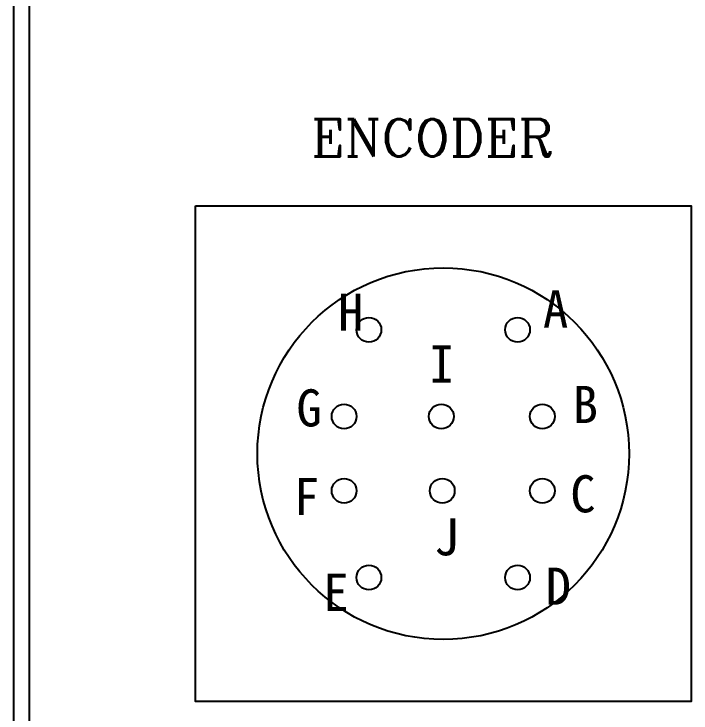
# Model space of a CAD drawing. Extents: x 627 to 914, y 3 to 207.
# Drawn here: x 627.2 to 681.8, y 40.6 to 97 of the extents above; entities that cross this region are included whole.
import ezdxf

# ---------------------------------------------------------------- set-up
doc = ezdxf.new("R2010")
doc.units = 0
doc.layers.add('圖框層', color=7, linetype='CONTINUOUS')
doc.layers.add('標尺寸層', color=3, linetype='CONTINUOUS')
doc.styles.add('CNS', font='romanc.shx', dxfattribs={"bigfont": 'chineset.shx'})

msp = doc.modelspace()

# ---------------------------------------------------------------- linework, layer by layer
at = {"layer": '圖框層', "color": 7}
for p, q in [((627.197, 3), (627.197, 206.969)), ((628.447, 4.25), (628.447, 205.719))]:
    msp.add_line(p, q, dxfattribs=at)
at = {"layer": '標尺寸層', "color": 0}
msp.add_lwpolyline([(641.846, 81.497), (681.846, 81.497), (681.846, 41.497), (641.846, 41.497)], close=True, dxfattribs=at)
for centre, radius in [((661.846, 61.497), 15), ((655.846, 71.497), 1), ((667.846, 71.497), 1), ((653.846, 64.5), 1), ((661.69, 64.5), 1), ((669.846, 64.5), 1), ((653.846, 58.498), 1), ((661.768, 58.498), 1), ((669.846, 58.498), 1), ((655.846, 51.497), 1), ((667.846, 51.497), 1)]:
    msp.add_circle(centre, radius, dxfattribs=at)

# ---------------------------------------------------------------- texts
at = {"layer": '標尺寸層', "color": 0, "insert": (651.193, 88.502), "char_height": 3, "attachment_point": 1, "style": 'CNS'}
msp.add_mtext_dynamic_manual_height_columns('ENCODER', width=20, gutter_width=32.5, heights=[0], dxfattribs=at)
at = {"layer": '標尺寸層', "color": 7, "char_height": 3, "width": 1.88876, "attachment_point": 5, "style": 'CNS'}
for s, insert in [('{\\fDFKai-SB|b0|i0|c136|p65;A\\P }', (670.918, 70.679)), ('{\\fDFKai-SB|b0|i0|c136|p65;H\\P }', (654.384, 70.416)), ('{\\fDFKai-SB|b0|i0|c136|p65;I\\P }', (661.719, 66.238)), ('{\\fDFKai-SB|b0|i0|c136|p65;G\\P }', (651.013, 62.67)), ('{\\fDFKai-SB|b0|i0|c136|p65;B\\P }', (673.319, 62.967)), ('{\\fDFKai-SB|b0|i0|c136|p65;F\\P }', (650.814, 55.534)), ('{\\fDFKai-SB|b0|i0|c136|p65;C\\P }', (673.12, 55.732)), ('{\\fDFKai-SB|b0|i0|c136|p65;J\\P }', (662.116, 52.263)), ('{\\fDFKai-SB|b0|i0|c136|p65;D\\P }', (671.135, 48.298)), ('{\\fDFKai-SB|b0|i0|c136|p65;E\\P }', (653.197, 47.803))]:
    msp.add_mtext(s, dxfattribs=dict(at, insert=insert))

doc.saveas('drawing.dxf')
